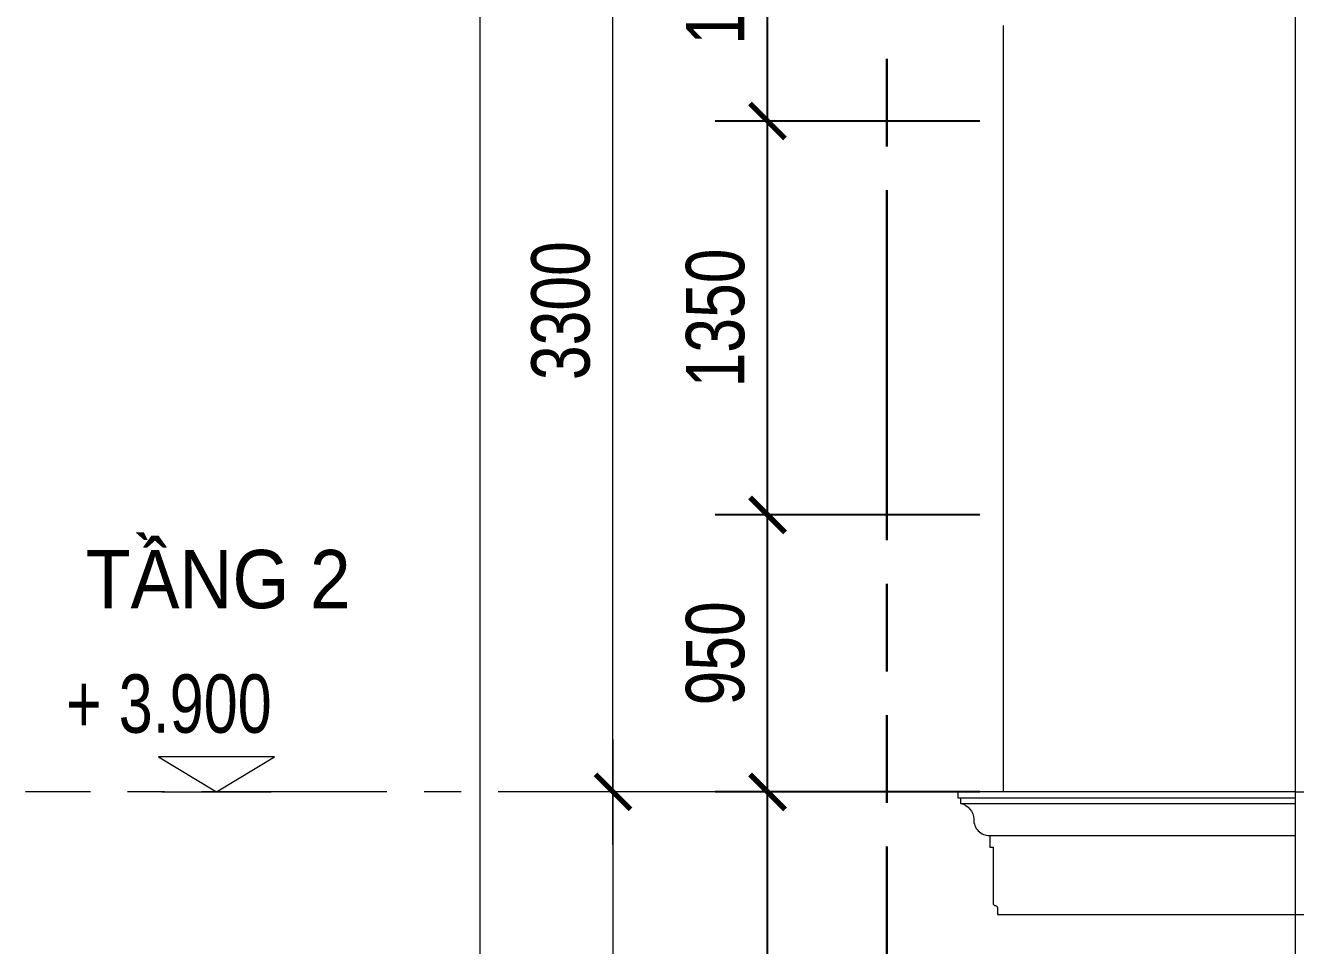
# Model space of a CAD drawing. Header units: millimetres. Extents: x -78046 to 260989, y -99288 to 158505.
# Drawn here: x 196136 to 200489, y 140020 to 143175 of the extents above; entities that cross this region are included whole.
import ezdxf

# ---------------------------------------------------------------- set-up
doc = ezdxf.new("R2010")
doc.units = ezdxf.units.MM
doc.header["$LTSCALE"] = 100
doc.header["$PDMODE"] = 98
doc.linetypes.add('ACAD_ISO09W100', pattern=[45, 24, -3, 6, -3, 6, -3])
doc.linetypes.add('CENTER', pattern=[50.8, 31.75, -6.35, 6.35, -6.35])
doc.layers.get('Defpoints').update_dxf_attribs({"lineweight": 13})
for name, color, linetype, lineweight in [('-CENTER', 143, 'CENTER', 13), ('-DIM', 9, 'Continuous', 13), ('-HATCH', 8, 'Continuous', 5), ('-KH', 143, 'Continuous', 13), ('-LINE1', 7, 'Continuous', 18), ('-TEXT', 7, 'Continuous', 15), ('ranh gioi lo dat', 240, 'ACAD_ISO09W100', 30)]:
    doc.layers.add(name, color=color, linetype=linetype, lineweight=lineweight)
doc.styles.add('1', font='arial.ttf')
doc.styles.add('AVANH', font='VHAVAN_2.TTF', dxfattribs={"width": 0.8})
doc.styles.add('X-5M-DH-TUM1$0$AVANTH', font='arial.ttf', dxfattribs={"width": 0.9})
doc.dimstyles.new('C_100A3', dxfattribs={"dimscale": 100, "dimtxt": 2.5, "dimasz": 1.2, "dimexe": 1.8, "dimexo": 0, "dimgap": 0.75, "dimtad": 1, "dimdec": 0, "dimzin": 0, "dimdsep": 46, "dimtxsty": 'AVANH', "dimblk": 'ARCHTICK', "dimcen": 0, "dimdle": 1.8, "dimclrd": 256, "dimclre": 256, "dimclrt": 7, "dimadec": 0, "dimazin": 0, "dimtfac": 0.0001, "dimtdec": 0, "dimtix": 1, "dimtmove": 2, "dimatfit": 3, "dimldrblk": 'ARCHTICK', "dimfxl": 1.8, "dimtolj": 1, "dimtzin": 0, "dimarcsym": 0})

# ---------------------------------------------------------------- blocks, each defined once
blk = doc.blocks.new('_ARCHTICK')
at = {"const_width": 0.15}
blk.add_lwpolyline([(-0.5, -0.5), (0.5, 0.5)], dxfattribs=at)
blk = doc.blocks.new('*D87')
at = {"layer": '-DIM', "lineweight": -2, "transparency": 16777216}
for p, q in [((-1874.2, 4280), (-1874.2, 20)), ((-1119.9, 4100), (-2054.2, 4100)), ((-1119.9, 200), (-2054.2, 200))]:
    blk.add_line(p, q, dxfattribs=at)
at = {"layer": 'Defpoints', "color": 0, "transparency": 16777216}
for p in [(-1119.9, 4100), (-1874.2, 200), (-1119.9, 200)]:
    blk.add_point(p, dxfattribs=at)
at = {"layer": '-DIM', "lineweight": -2, "transparency": 16777216, "xscale": 120, "yscale": 120, "zscale": 120}
for p, rotation in [((-1874.2, 4100), 90), ((-1874.2, 200), 270)]:
    blk.add_blockref('_ARCHTICK', p, dxfattribs=dict(at, rotation=rotation))
at = {"layer": '-DIM', "color": 7, "transparency": 16777216, "insert": (-2052.7, 2150), "char_height": 200, "attachment_point": 5, "rotation": 90, "style": 'AVANH'}
blk.add_mtext('\\A1;3900', dxfattribs=at)
blk = doc.blocks.new('*D88')
at = {"layer": '-DIM', "lineweight": -2, "transparency": 16777216}
for p, q in [((-1874.2, 3920), (-1874.2, 7580)), ((-1119.9, 7400), (-2054.2, 7400)), ((-1119.9, 4100), (-2054.2, 4100))]:
    blk.add_line(p, q, dxfattribs=at)
at = {"layer": 'Defpoints', "color": 0, "transparency": 16777216}
for p in [(-1874.2, 7400), (-1119.9, 7400), (-1119.9, 4100)]:
    blk.add_point(p, dxfattribs=at)
at = {"layer": '-DIM', "lineweight": -2, "transparency": 16777216, "xscale": 120, "yscale": 120, "zscale": 120}
for p, rotation in [((-1874.2, 7400), 90), ((-1874.2, 4100), 270)]:
    blk.add_blockref('_ARCHTICK', p, dxfattribs=dict(at, rotation=rotation))
at = {"layer": '-DIM', "color": 7, "transparency": 16777216, "insert": (-2052.7, 5750), "char_height": 200, "attachment_point": 5, "rotation": 90, "style": 'AVANH'}
blk.add_mtext('\\A1;3300', dxfattribs=at)
blk = doc.blocks.new('*D92')
at = {"layer": '-DIM', "lineweight": -2, "transparency": 16777216}
for p, q in [((-2329.5, 20), (-2329.5, 14680)), ((-1119.9, 14500), (-2509.5, 14500)), ((-1119.9, 200), (-2509.5, 200))]:
    blk.add_line(p, q, dxfattribs=at)
at = {"layer": 'Defpoints', "color": 0, "transparency": 16777216}
for p in [(-2329.5, 14500), (-1119.9, 14500), (-1119.9, 200)]:
    blk.add_point(p, dxfattribs=at)
at = {"layer": '-DIM', "lineweight": -2, "transparency": 16777216, "xscale": 120, "yscale": 120, "zscale": 120}
for p, rotation in [((-2329.5, 14500), 90), ((-2329.5, 200), 270)]:
    blk.add_blockref('_ARCHTICK', p, dxfattribs=dict(at, rotation=rotation))
at = {"layer": '-DIM', "color": 7, "transparency": 16777216, "insert": (-2507.9, 7350), "char_height": 200, "attachment_point": 5, "rotation": 90, "style": 'AVANH'}
blk.add_mtext('\\A1;14300', dxfattribs=at)
blk = doc.blocks.new('cot')
at = {"layer": '-KH'}
blk.add_line((116899.3, -109063.7), (117274.3, -109063.7), dxfattribs=at)
blk.add_lwpolyline([(117285.6, -108943.7), (116888, -108943.7), (117086.8, -109063.7)], close=True, dxfattribs=at)
blk.add_solid([(117086.8, -109063.7), (117086.8, -108943.7), (117285.6, -108943.7), (117086.8, -109063.7)], dxfattribs=at)
blk = doc.blocks.new('*D427')
at = {"layer": '-DIM', "lineweight": -2, "transparency": 16777216}
for p, q in [((198679.5, 138666.8), (198679.5, 140726.8)), ((199407.2, 140546.8), (198499.5, 140546.8)), ((199407.2, 138846.8), (198499.5, 138846.8))]:
    blk.add_line(p, q, dxfattribs=at)
at = {"layer": 'Defpoints', "color": 0, "transparency": 16777216}
for p in [(198679.5, 140546.8), (199407.2, 140546.8), (199407.2, 138846.8)]:
    blk.add_point(p, dxfattribs=at)
at = {"layer": '-DIM', "lineweight": -2, "transparency": 16777216, "xscale": 120, "yscale": 120, "zscale": 120}
for p, rotation in [((198679.5, 140546.8), 90), ((198679.5, 138846.8), 270)]:
    blk.add_blockref('_ARCHTICK', p, dxfattribs=dict(at, rotation=rotation))
at = {"layer": '-DIM', "color": 7, "transparency": 16777216, "insert": (198501.1, 139696.8), "char_height": 200, "attachment_point": 5, "rotation": 90, "style": 'AVANH'}
blk.add_mtext('\\A1;1700', dxfattribs=at)
blk = doc.blocks.new('*D428')
at = {"layer": '-DIM', "lineweight": -2, "transparency": 16777216}
for p, q in [((198679.5, 140366.8), (198679.5, 141676.7)), ((199407.2, 141496.7), (198499.5, 141496.7)), ((199407.2, 140546.8), (198499.5, 140546.8))]:
    blk.add_line(p, q, dxfattribs=at)
at = {"layer": 'Defpoints', "color": 0, "transparency": 16777216}
for p in [(198679.5, 141496.7), (199407.2, 141496.7), (199407.2, 140546.8)]:
    blk.add_point(p, dxfattribs=at)
at = {"layer": '-DIM', "lineweight": -2, "transparency": 16777216, "xscale": 120, "yscale": 120, "zscale": 120}
for p, rotation in [((198679.5, 141496.7), 90), ((198679.5, 140546.8), 270)]:
    blk.add_blockref('_ARCHTICK', p, dxfattribs=dict(at, rotation=rotation))
at = {"layer": '-DIM', "color": 7, "transparency": 16777216, "insert": (198501.1, 141021.8), "char_height": 200, "attachment_point": 5, "rotation": 90, "style": 'AVANH'}
blk.add_mtext('\\A1;950', dxfattribs=at)
blk = doc.blocks.new('*D429')
at = {"layer": '-DIM', "lineweight": -2, "transparency": 16777216}
for p, q in [((198679.5, 141316.7), (198679.5, 143026.8)), ((199407.2, 142846.8), (198499.5, 142846.8)), ((199407.2, 141496.7), (198499.5, 141496.7))]:
    blk.add_line(p, q, dxfattribs=at)
at = {"layer": 'Defpoints', "color": 0, "transparency": 16777216}
for p in [(198679.5, 142846.8), (199407.2, 142846.8), (199407.2, 141496.7)]:
    blk.add_point(p, dxfattribs=at)
at = {"layer": '-DIM', "lineweight": -2, "transparency": 16777216, "xscale": 120, "yscale": 120, "zscale": 120}
for p, rotation in [((198679.5, 142846.8), 90), ((198679.5, 141496.7), 270)]:
    blk.add_blockref('_ARCHTICK', p, dxfattribs=dict(at, rotation=rotation))
at = {"layer": '-DIM', "color": 7, "transparency": 16777216, "insert": (198501.1, 142171.8), "char_height": 200, "attachment_point": 5, "rotation": 90, "style": 'AVANH'}
blk.add_mtext('\\A1;1350', dxfattribs=at)
blk = doc.blocks.new('*D430')
at = {"layer": '-DIM', "lineweight": -2, "transparency": 16777216}
for p, q in [((198679.5, 142666.8), (198679.5, 144026.8)), ((199407.2, 143846.8), (198499.5, 143846.8)), ((199407.2, 142846.8), (198499.5, 142846.8))]:
    blk.add_line(p, q, dxfattribs=at)
at = {"layer": 'Defpoints', "color": 0, "transparency": 16777216}
for p in [(198679.5, 143846.8), (199407.2, 143846.8), (199407.2, 142846.8)]:
    blk.add_point(p, dxfattribs=at)
at = {"layer": '-DIM', "lineweight": -2, "transparency": 16777216, "xscale": 120, "yscale": 120, "zscale": 120}
for p, rotation in [((198679.5, 143846.8), 90), ((198679.5, 142846.8), 270)]:
    blk.add_blockref('_ARCHTICK', p, dxfattribs=dict(at, rotation=rotation))
at = {"layer": '-DIM', "color": 7, "transparency": 16777216, "insert": (198501.1, 143346.8), "char_height": 200, "attachment_point": 5, "rotation": 90, "style": 'AVANH'}
blk.add_mtext('\\A1;1000', dxfattribs=at)
blk = doc.blocks.new('ƯEQ')
at = {"layer": '-CENTER', "ltscale": 0.2}
blk.add_line((-616.7, 4100), (-3887.9, 4100), dxfattribs=at)
at = {"layer": '-CENTER'}
blk.add_blockref('cot', (-120320.2, 113163.7), dxfattribs=at)
at = {"layer": '-TEXT', "color": 2, "style": 'X-5M-DH-TUM1$0$AVANTH', "width": 0.9}
blk.add_text('TẦNG 2', height=200, dxfattribs=at).set_placement((-3681.2, 4729.6))
at = {"layer": '-TEXT', "style": '1', "width": 0.75}
blk.add_text('+ 3.900', height=200, dxfattribs=at).set_placement((-3748.7, 4302.8))
at = {"layer": '-DIM'}
for base, p1, p2, picture, middle in [((-2329.5, 14500), (-1119.9, 200), (-1119.9, 14500), '*D92', (-2507.9, 7350)), ((-1874.2, 7400), (-1119.9, 4100), (-1119.9, 7400), '*D88', (-2052.7, 5750)), ((-1874.2, 200), (-1119.9, 4100), (-1119.9, 200), '*D87', (-2052.7, 2150))]:
    dim = blk.add_linear_dim(base=base, p1=p1, p2=p2, angle=90, dimstyle='C_100A3', override={"dimtxt": 2}, dxfattribs=at)
    dim.commit()
    dim.dimension.update_dxf_attribs({"geometry": picture, "text_midpoint": middle})

msp = doc.modelspace()

# ---------------------------------------------------------------- linework, layer by layer
at = {"layer": '-HATCH'}
for p, q in [((199341.3, 140526.7), (200488.7, 140526.7)), ((199342.1, 140506.7), (200488.7, 140506.7)), ((199441.3, 140396.7), (200488.7, 140396.7))]:
    msp.add_line(p, q, dxfattribs=at)
at = {"layer": '-LINE1', "color": 0, "lineweight": 20}
for p, q in [((200488.7, 136446.8), (200488.7, 150046.8)), ((199488.7, 140546.9), (199488.7, 143175.1)), ((199488.7, 140546.9), (199488.7, 143174.8)), ((200488.7, 140546.9), (205988.7, 140546.9)), ((200488.7, 140546.8), (205988.7, 140546.8)), ((200488.7, 140126.8), (205988.7, 140126.8))]:
    msp.add_line(p, q, dxfattribs=at)
msp.add_lwpolyline([(200488.7, 140546.9), (199332.3, 140546.9), (199332.3, 140526.9), (199341.3, 140526.9), (199341.3, 140506.9, -0.352281), (199386.3, 140452.8, 0.425458), (199441.3, 140396.9), (199441.3, 140357.1), (199452.5, 140357.1), (199452.5, 140164.4, 0.412335), (199460.3, 140156.8, -0.406708), (199467.5, 140149.4), (199467.5, 140126.8), (200488.7, 140126.8)], format="xyb", dxfattribs=at)
at = {"layer": 'ranh gioi lo dat', "ltscale": 0.5}
msp.add_line((199088.3, 134659.8), (199088.3, 155758.7), dxfattribs=at)

# ---------------------------------------------------------------- block references
at = {"layer": '-DIM'}
msp.add_blockref('ƯEQ', (200023.9, 136446.8), dxfattribs=at)

# ---------------------------------------------------------------- dimensions: what is measured, and where the dimension line sits
for base, p1, p2, picture, middle in [((198679.5, 143846.8), (199407.2, 142846.8), (199407.2, 143846.8), '*D430', (198501.1, 143346.8)), ((198679.5, 142846.8), (199407.2, 141496.7), (199407.2, 142846.8), '*D429', (198501.1, 142171.8)), ((198679.5, 141496.7), (199407.2, 140546.8), (199407.2, 141496.7), '*D428', (198501.1, 141021.8)), ((198679.5, 140546.8), (199407.2, 138846.8), (199407.2, 140546.8), '*D427', (198501.1, 139696.8))]:
    dim = msp.add_linear_dim(base=base, p1=p1, p2=p2, angle=90, dimstyle='C_100A3', override={"dimtxt": 2}, dxfattribs=at)
    dim.commit()
    dim.dimension.update_dxf_attribs({"geometry": picture, "text_midpoint": middle})

doc.saveas('drawing.dxf')
